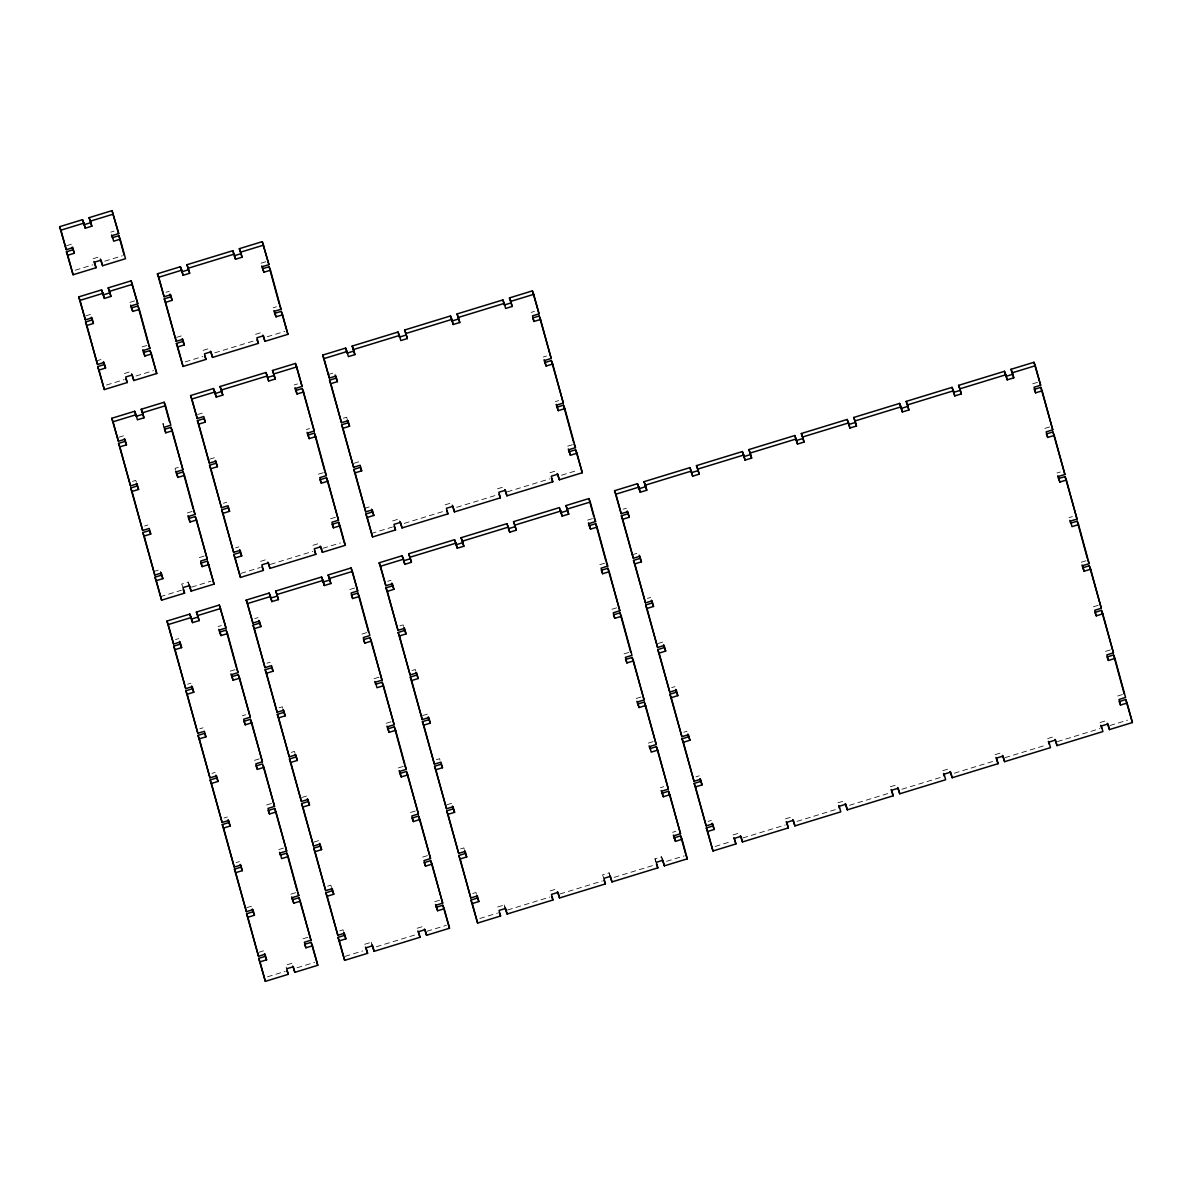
<?xml version="1.0" encoding="UTF-8"?>
<svg xmlns="http://www.w3.org/2000/svg" width="1192" height="1192" viewBox="0 0 1192 1192"><rect width="100%" height="100%" fill="white"/><g stroke="black" fill="none" stroke-linecap="round" stroke-linejoin="round"><path stroke-width="0.75" stroke-dasharray="5 3.75" d="M66.543 245.716L71.46 244.211L72.816 247.668M110.781 232.157L114.059 231.159M93.155 258.694L99.711 256.697L100.471 259.483M75.26 270.212L92.901 264.818M104.747 261.182L122.404 255.788M85.645 315.91L90.562 314.405M129.883 302.366L134.8 300.861M166.016 292.278L169.294 291.28M261.033 263.179L265.95 261.674M96.15 361.012L102.706 359.015M142.027 346.976L148.568 344.965M176.505 337.381L181.422 335.876M273.177 307.774L276.455 306.776M124.385 373.513L130.941 371.502L132.297 374.959M203.117 350.373L209.673 348.362M255.55 334.311L262.091 332.315M106.505 385.031L124.147 379.622M135.992 376.001L153.634 370.593M185.222 361.891L202.864 356.483M214.724 352.862L257.055 339.899M267.142 336.8L284.784 331.406M118.679 437.3L123.596 435.795M164.049 427.943L162.917 423.756L166.195 422.758M197.514 414.563L202.431 413.058M294.171 384.971L297.449 383.958M327.994 374.616L334.55 372.604L335.295 375.391M531.14 312.408L534.418 311.395M132.446 481.404L135.724 480.406L137.08 483.863M178.323 467.353L175.045 468.367L175.805 471.153M209.643 459.173L214.56 457.668M306.314 429.567L309.592 428.569M343.4 418.213L346.678 417.215L347.438 420.001M543.284 357.004L546.562 356.006M144.59 526L147.868 525.002M192.106 511.457L187.189 512.962L187.949 515.749M223.425 503.262L226.704 502.264M318.443 474.178L324.999 472.166M353.905 463.315L358.807 461.811M555.412 401.6L558.69 400.601M153.44 571.609L159.996 569.597L160.756 572.398M199.317 557.558L204.234 556.053M235.554 547.873L238.832 546.875M330.586 518.773L335.488 517.268M364.394 508.418L370.95 506.406M572.458 444.705L567.556 446.21L568.316 448.997M189.602 585.555L188.247 582.098L181.691 584.095L183.046 587.567M260.526 561.357L267.082 559.361M312.945 545.31L319.501 543.299M392.645 520.904L399.201 518.907L399.946 521.694M445.063 504.857L451.619 502.845L452.379 505.632M497.496 488.795L504.052 486.798M549.929 472.747L556.47 470.736M160.264 596.7L181.437 590.219M191.525 587.135L210.939 581.189M240.873 573.427L260.273 567.481M270.361 564.397L312.706 551.419M322.794 548.335L340.435 542.941M371.219 533.509L392.392 527.028M404.237 523.392L444.825 510.966M456.67 507.345L497.243 494.918M507.33 491.834L549.676 478.856M561.521 475.236L577.405 470.363M175.492 639.597L178.77 638.599M218.091 626.545L221.369 625.547M254.79 618.588L258.068 617.59M349.822 589.489L354.739 587.984M387.772 581.294L391.05 580.28M587.656 520.085L594.197 518.073M623.133 509.222L626.411 508.224M1032.719 383.794L1037.636 382.289M187.621 684.193L190.899 683.195M230.22 671.156L235.137 669.651M266.933 663.199L270.212 662.186M361.951 634.099L366.868 632.594M399.901 625.889L403.179 624.891L403.939 627.677M599.785 564.68L606.341 562.684M631.983 554.831L638.539 552.82L639.299 555.606M1044.848 428.405L1049.765 426.9M199.764 728.804L203.042 727.79M242.363 715.751L245.641 714.753M279.062 707.795L282.34 706.796L283.1 709.583M374.094 678.695L379.011 677.19M412.045 670.5L415.323 669.487L416.082 672.273M611.928 609.291L618.469 607.279M647.405 598.429L650.683 597.415M1056.991 473L1060.269 472.002M211.893 773.399L215.171 772.401M254.492 760.362L259.409 758.857M291.206 752.39L294.484 751.392L295.243 754.178M386.223 723.291L391.14 721.786M422.534 715.602L427.451 714.097L428.211 716.884M624.057 653.887L630.613 651.875M657.895 643.531L662.812 642.026L664.168 645.483M1069.12 517.596L1072.398 516.598M224.036 817.995L227.314 816.997M266.635 804.958L273.177 802.946M301.695 797.493L306.612 795.988L307.372 798.774M398.366 767.901L404.922 765.89M436.317 759.691L439.595 758.693L440.727 762.88M636.185 698.497L641.102 696.977M671.677 687.62L674.955 686.622M1081.263 562.207L1086.18 560.702M236.165 862.606L239.443 861.592M278.764 849.553L285.32 847.557M313.839 842.103L318.756 840.598L319.516 843.385M410.495 812.497L417.051 810.486M446.806 804.794L451.723 803.289L452.483 806.075M648.329 743.093L653.246 741.588M683.806 732.231L687.084 731.217M1093.392 606.803L1098.309 605.298M246.67 907.708L251.587 906.203M290.893 894.164L297.449 892.152M327.606 886.192L330.884 885.194L331.644 887.98M422.638 857.093L429.18 855.096M460.589 848.898L463.867 847.899L464.612 850.686M660.457 787.688L663.735 786.69M695.949 776.826L699.212 775.828M1105.535 651.398L1110.437 649.893M258.798 952.304L263.715 950.799M303.036 938.76L309.592 936.748M339.75 930.803L343.013 929.79L343.773 932.591M434.767 901.703L441.323 899.692M472.717 893.493L475.995 892.495L476.755 895.281M672.601 832.299L675.879 831.286M708.078 821.422L711.356 820.424M1117.664 696.009L1122.581 694.504M291.965 963.285L285.41 965.297L286.765 968.753M364.707 944.288L371.263 942.291L372.619 945.748M417.14 928.24L423.696 926.229M267.515 976.814L285.156 971.406M297.002 967.785L314.643 962.376M497.69 906.993L504.246 904.981L505.602 908.453M550.108 890.946L556.664 888.934M610.453 876.343L609.097 872.872L602.541 874.883L603.897 878.34M655.734 861.622L654.974 858.836L661.53 856.824L662.886 860.281M733.05 834.922L739.606 832.91M785.468 818.874L792.024 816.863M837.902 802.812L844.457 800.801M890.335 786.765L896.876 784.753M942.753 770.702L949.309 768.691M995.186 754.655L1001.742 752.644M1047.604 738.593L1054.16 736.596M1100.037 722.546L1106.593 720.534M345.054 956.356L362.696 950.948M376.314 946.776L415.129 934.901M426.974 931.265L446.389 925.32M479.795 918.511L497.437 913.102M507.524 910.018L549.87 897.054M559.957 893.97L602.288 881.007M614.148 877.372L654.721 864.945M666.566 861.324L684.208 855.916M715.155 846.439L731.039 841.582M742.884 837.946L785.23 824.983M797.076 821.362L837.648 808.936M849.494 805.3L890.081 792.874M901.927 789.253L942.514 776.826M954.36 773.191L993.174 761.301M1005.02 757.68L1045.593 745.253M1057.438 741.618L1099.784 728.655M1109.871 725.57L1127.513 720.162M654.974 858.836L656.33 862.293M162.917 423.756L164.273 427.228M661.53 856.824L662.275 859.611M609.097 872.872L609.857 875.658M504.246 904.981L505.006 907.768M371.263 942.291L372.023 945.077M188.247 582.098L189.006 584.885"/><path stroke-width="1.5" d="M59.6 226.704L82.531 219.671L83.887 223.142L60.956 230.16L59.6 226.704L66.26 249.679L72.816 247.668L74.336 253.24L67.78 255.252L66.424 251.78L72.98 249.784L74.336 253.24M82.531 219.671L85.273 228.223L91.829 226.212L89.087 217.674L112.033 210.641L118.693 233.617L112.137 235.629L113.657 241.201L120.213 239.19L125.518 258.709L102.586 265.727L100.471 259.483M113.389 214.098L90.443 221.131L89.087 217.674M83.917 224.752L90.473 222.755M120.213 239.19L118.857 235.733L112.301 237.744L111.541 234.958M66.424 251.78L73.084 274.756L96.031 267.738L94.511 262.166L101.067 260.154L102.586 265.727M78.702 296.897L101.633 289.88L102.989 293.336L80.058 300.369L78.702 296.897L85.362 319.873L91.918 317.877L93.438 323.449L86.882 325.446L85.526 321.989L92.082 319.978L93.438 323.449M109.575 292.949L103.019 294.96L104.374 298.417L110.931 296.421L108.189 287.868L131.135 280.85L137.795 303.826L131.239 305.822L132.759 311.41L139.315 309.399L149.924 348.422L143.383 350.433L144.888 356.006L151.444 353.994L156.748 373.513L133.817 380.531L131.701 374.288M157.433 273.773L180.364 266.74L181.72 270.212L158.789 277.229L157.433 273.773L164.094 296.748L170.65 294.737L172.169 300.31L165.614 302.321L164.258 298.849L170.814 296.853L172.169 300.31M186.921 264.743L232.798 250.692L234.154 254.149L188.276 268.2L186.921 264.743L189.662 273.281L183.106 275.292L180.364 266.74M240.724 253.762L234.168 255.773L235.524 259.23L242.08 257.219L239.339 248.681L262.285 241.663L268.945 264.639L262.389 266.635L263.909 272.223L270.465 270.212L281.089 309.235L274.532 311.246L276.052 316.819L282.593 314.807L287.913 334.326L264.967 341.344L262.851 335.101M132.491 284.307L109.545 291.34L108.189 287.868M263.641 245.12L240.695 252.138L239.339 248.681M181.75 271.821L188.306 269.824M130.643 305.152L131.403 307.938L137.959 305.942L139.315 309.399M261.793 265.965L262.553 268.751L269.109 266.755L270.465 270.212M85.526 321.989L97.506 364.484L104.062 362.472L105.566 368.045L99.025 370.056L97.669 366.6L104.211 364.588L105.566 368.045M164.258 298.849L176.222 341.344L182.778 339.333L184.298 344.905L177.742 346.917L176.386 343.46L182.942 341.448L184.298 344.905M142.772 349.763L143.532 352.549L150.088 350.537L151.444 353.994M273.936 310.576L274.696 313.362L281.238 311.35L282.593 314.807M97.669 366.6L104.33 389.56L127.261 382.543L125.741 376.97L132.297 374.959L133.817 380.531M176.386 343.46L183.061 366.436L205.993 359.403L204.473 353.83L211.029 351.819L212.549 357.406L258.411 343.356L256.906 337.783L263.462 335.772L264.967 341.344M111.735 418.288L134.666 411.27L136.022 414.727L113.091 421.759L111.735 418.288L118.395 441.263L124.951 439.267L126.471 444.839L119.915 446.836L118.559 443.379L125.115 441.383L126.471 444.839M135.888 414.235L137.408 419.808L143.964 417.811L141.222 409.258L164.153 402.24L165.509 405.697L170.829 425.216L164.273 427.228L165.792 432.8L172.333 430.789L182.957 469.812L176.401 471.823L177.921 477.396L184.477 475.385L195.086 514.423L188.545 516.419L190.049 521.992L196.605 519.995L207.229 559.018L200.673 561.03L202.193 566.602L208.749 564.591L214.053 584.11L191.122 591.128L189.006 584.885M190.571 395.55L213.502 388.532L214.858 391.989L191.927 399.022L190.571 395.55L197.231 418.526L203.787 416.53L205.307 422.102L198.751 424.114L197.395 420.642L203.936 418.645L205.307 422.102M220.058 386.521L265.935 372.485L267.291 375.942L221.414 389.993L220.058 386.521L222.8 395.073L216.244 397.07L213.502 388.532M265.935 372.485L268.662 381.023L275.218 379.011L272.476 370.474L295.422 363.456L296.778 366.913L302.083 386.417L295.527 388.428L297.046 394.001L303.602 392.004L314.226 431.027L307.67 433.024L309.19 438.611L315.731 436.6L326.355 475.623L319.799 477.634L321.319 483.207L327.875 481.195L338.483 520.233L331.942 522.23L333.447 527.803L340.003 525.806L345.322 545.31L322.376 552.343L320.261 546.085M322.674 355.097L345.62 348.079L346.976 351.536L324.03 358.569L322.674 355.097L329.35 378.073L335.906 376.061L337.41 381.649L330.869 383.645L329.514 380.188L336.055 378.177L337.41 381.649M352.176 346.067L398.039 332.017L399.394 335.488L353.532 349.524L352.176 346.067L354.903 354.62L348.362 356.617L346.842 351.044M404.595 330.02L450.472 315.969L451.828 319.426L405.95 333.477L404.595 330.02L407.336 338.558L400.78 340.569L399.26 334.997M457.028 313.958L502.905 299.922L504.261 303.379L458.384 317.43L457.028 313.958L459.769 322.51L453.213 324.507L450.472 315.969M504.127 302.887L505.632 308.46L512.188 306.448L509.446 297.911L532.392 290.878L533.748 294.35L539.052 313.854L532.496 315.865L534.016 321.438L540.572 319.426L551.196 358.464L544.64 360.461L546.159 366.048L552.701 364.037L563.324 403.06L556.768 405.071L558.288 410.644L564.844 408.632L575.453 447.656L568.912 449.667L570.417 455.24L576.973 453.243L582.292 472.747L559.346 479.78L557.23 473.522M165.509 405.697L142.578 412.73L141.222 409.258M296.778 366.913L273.832 373.93L272.476 370.474M533.748 294.35L510.802 301.367L509.446 297.911M142.608 414.339L136.052 416.351L134.666 411.27M214.888 393.613L221.444 391.602M267.306 377.566L273.862 375.555M353.547 351.148L347.006 353.16L345.62 348.079M405.98 335.101L399.424 337.098L398.039 332.017M451.857 321.05L458.413 319.039M510.832 302.991L504.276 305.003L502.905 299.922M172.333 430.789L170.977 427.332L164.436 429.329L165.792 432.8M294.931 387.758L295.69 390.544L302.246 388.532L303.602 392.004M540.572 319.426L539.216 315.969L532.66 317.981L534.016 321.438M118.559 443.379L130.524 485.874L137.08 483.863L138.6 489.435L132.044 491.447L130.688 487.99L137.244 485.978L138.6 489.435M197.395 420.642L209.36 463.137L215.916 461.125L217.436 466.698L210.88 468.709L209.524 465.252L216.08 463.241L217.436 466.698M329.514 380.188L341.478 422.683L348.034 420.672L349.554 426.244L342.998 428.256L341.642 424.784L348.198 422.788L349.554 426.244M175.805 471.153L176.565 473.939L183.121 471.928L184.477 475.385M307.074 432.353L307.819 435.14L314.375 433.143L315.731 436.6M544.044 359.79L544.804 362.577L551.345 360.58L552.701 364.037M130.688 487.99L142.667 530.47L149.224 528.458L150.743 534.046L144.187 536.042L142.831 532.586L149.373 530.574L150.743 534.046M209.524 465.252L221.503 507.732L228.059 505.721L229.564 511.308L223.023 513.305L221.667 509.848L228.208 507.837L229.564 511.308M341.642 424.784L353.622 467.279L360.163 465.267L361.683 470.84L355.127 472.852L353.771 469.395L360.327 467.383L361.683 470.84M187.949 515.749L188.694 518.535L195.25 516.523L196.605 519.995M327.875 481.195L326.519 477.739L319.963 479.75L321.319 483.207M556.172 404.401L556.932 407.187L563.488 405.176L564.844 408.632M142.831 532.586L154.796 575.065L161.352 573.069L162.872 578.642L156.316 580.653L154.96 577.181L161.516 575.185L162.872 578.642M221.667 509.848L233.632 552.328L240.188 550.332L241.708 555.904L235.152 557.916L233.796 554.444L240.352 552.447L241.708 555.904M353.771 469.395L365.75 511.875L372.306 509.878L373.826 515.451L367.27 517.447L365.914 513.99L372.47 511.979L373.826 515.451M208.749 564.591L207.393 561.134L200.837 563.145L202.193 566.602M340.003 525.806L338.647 522.334L332.091 524.346L333.447 527.803M568.316 448.997L569.061 451.783L575.617 449.771L576.973 453.243M154.96 577.181L161.62 600.157L184.566 593.139L183.046 587.567L189.602 585.555L191.122 591.128M233.796 554.444L240.456 577.42L263.402 570.402L261.882 564.829L268.438 562.818L269.958 568.39L315.82 554.34L314.315 548.767L320.857 546.77L322.376 552.343M365.914 513.99L372.575 536.966L395.52 529.948L394.001 524.361L400.557 522.364L402.062 527.937L447.939 513.886L446.419 508.313L452.975 506.302L454.495 511.889L500.372 497.839L498.852 492.266L505.408 490.255L506.928 495.827L552.79 481.777L551.285 476.204L557.826 474.192L559.346 479.78M166.91 621.092L189.841 614.059L191.197 617.516L168.266 624.548L166.91 621.092L173.57 644.053L180.126 642.056L181.646 647.628L175.09 649.64L173.734 646.168L180.29 644.172L181.646 647.628M197.783 617.143L191.227 619.14L192.583 622.611L199.138 620.6L196.397 612.062L219.328 605.029L226.003 628.005L219.447 630.017L220.967 635.589L227.508 633.578L238.132 672.601L231.576 674.612L233.096 680.185L239.652 678.188L250.275 717.212L243.719 719.208L245.239 724.796L251.78 722.784L262.404 761.807L255.848 763.819L257.368 769.391L263.924 767.38L274.532 806.403L267.991 808.414L269.496 813.987L276.052 811.99L286.676 851.013L280.12 853.025L281.64 858.598L288.196 856.586L298.805 895.609L292.264 897.621L293.768 903.193L300.324 901.182L310.948 940.22L304.392 942.216L305.912 947.789L312.468 945.792L317.772 965.297L294.841 972.329L292.725 966.071M246.208 600.083L269.154 593.065L270.51 596.522L247.564 603.539L246.208 600.083L252.883 623.058L259.424 621.047L260.944 626.62L254.388 628.631L253.032 625.174L259.588 623.163L260.944 626.62M275.695 591.053L321.572 577.002L322.928 580.459L277.051 594.51L275.695 591.053L278.436 599.591L271.88 601.602L269.154 593.065M321.572 577.002L324.313 585.54L330.869 583.544L328.128 574.991L351.059 567.973L352.415 571.43L357.734 590.949L351.178 592.96L352.698 598.533L359.254 596.522L369.863 635.545L363.307 637.556L364.827 643.129L371.382 641.117L382.006 680.155L375.45 682.152L376.97 687.724L383.511 685.728L394.135 724.751L387.579 726.762L389.099 732.335L395.655 730.323L406.278 769.347L399.722 771.358L401.242 776.931L407.783 774.934L418.407 813.957L411.851 815.954L413.371 821.541L419.927 819.53L430.535 858.553L423.994 860.564L425.499 866.137L432.055 864.126L442.679 903.149L436.123 905.16L437.643 910.733L444.199 908.736L449.503 928.24L426.572 935.273L424.456 929.015M220.684 608.486L197.753 615.519L196.397 612.062M379.19 562.788L402.121 555.755L403.477 559.212L380.546 566.245L379.19 562.788L385.85 585.749L392.406 583.752L393.926 589.325L387.37 591.336L386.014 587.865L392.57 585.868L393.926 589.325M408.677 553.758L454.554 539.708L455.91 543.165L410.033 557.215L408.677 553.758L411.419 562.296L404.863 564.293L403.507 560.836L410.063 558.839M461.11 537.696L506.973 523.646L508.328 527.117L462.466 541.153L461.11 537.696L463.837 546.234L457.296 548.245L454.554 539.708M513.529 521.649L559.406 507.598L560.762 511.055L514.884 525.106L513.529 521.649L516.27 530.187L509.714 532.198L508.358 528.726L514.914 526.73M559.867 509.282L562.147 516.136L568.703 514.125L565.962 505.587L588.893 498.569L590.249 502.026L595.568 521.545L589.012 523.541L590.517 529.114L597.073 527.117L607.697 566.14L601.14 568.152L602.66 573.725L609.216 571.713L619.825 610.736L613.284 612.748L614.789 618.32L621.345 616.324L631.969 655.347L625.413 657.343L626.932 662.931L633.488 660.919L644.097 699.942L637.541 701.954L639.061 707.527L645.617 705.515L656.241 744.538L649.685 746.55L651.205 752.122L657.76 750.126L668.369 789.149L661.813 791.16L663.333 796.733L669.889 794.721L680.513 833.744L673.957 835.756L675.477 841.328L682.018 839.317L687.337 858.836L664.391 865.854L662.275 859.611M614.55 490.717L637.482 483.684L638.837 487.141L615.906 494.173L614.55 490.717L621.211 513.678L627.767 511.681L629.287 517.253L622.731 519.265L621.375 515.793L627.931 513.797L629.287 517.253M644.038 481.687L689.915 467.637L691.271 471.093L645.394 485.144L644.038 481.687L646.779 490.225L640.223 492.236L637.482 483.684M696.456 465.625L742.333 451.574L743.689 455.046L697.812 469.082L696.456 465.625L699.197 474.163L692.641 476.174L689.915 467.637M748.889 449.578L794.766 435.527L796.122 438.984L750.245 453.035L748.889 449.578L751.63 458.115L745.075 460.127L742.333 451.574M801.322 433.515L847.184 419.465L848.54 422.937L802.678 436.972L801.322 433.515L804.049 442.053L797.508 444.065L794.766 435.527M853.74 417.468L899.617 403.418L900.973 406.874L855.096 420.925L853.74 417.468L856.482 426.006L849.926 428.017L847.184 419.465M906.173 401.406L952.05 387.355L953.406 390.827L907.529 404.878L906.173 401.406L908.915 409.959L902.359 411.955L899.617 403.418M958.591 385.359L1004.469 371.308L1005.824 374.765L959.947 388.815L958.591 385.359L961.333 393.896L954.777 395.908L952.05 387.355M1004.469 371.308L1007.21 379.846L1013.766 377.849L1011.025 369.296L1033.956 362.279L1035.312 365.735L1040.631 385.254L1034.075 387.251L1035.595 392.838L1042.151 390.827L1052.759 429.85L1046.203 431.862L1047.723 437.434L1054.279 435.423L1064.903 474.461L1058.347 476.457L1059.867 482.03L1066.408 480.033L1077.032 519.056L1070.476 521.068L1071.995 526.64L1078.551 524.629L1089.175 563.652L1082.619 565.664L1084.139 571.236L1090.68 569.225L1101.304 608.263L1094.748 610.259L1096.267 615.847L1102.823 613.835L1113.432 652.858L1106.891 654.87L1108.396 660.442L1114.952 658.431L1125.576 697.454L1119.02 699.466L1120.54 705.038L1127.096 703.042L1132.4 722.546L1109.469 729.578L1107.353 723.32M352.415 571.43L329.484 578.463L328.128 574.991M270.524 598.146L277.08 596.134M322.957 582.083L329.514 580.072M590.249 502.026L567.317 509.044L565.962 505.587M1035.312 365.735L1012.381 372.768L1011.025 369.296M455.94 544.789L462.481 542.777M560.791 512.679L567.347 510.668M638.867 488.765L645.423 486.768M691.285 472.717L697.841 470.706M743.719 456.655L750.275 454.659M796.152 440.608L802.693 438.596M848.57 424.546L855.126 422.549M901.003 408.498L907.559 406.487M953.421 392.436L959.977 390.44M1005.854 376.389L1012.41 374.377M218.851 629.331L219.611 632.133L226.152 630.121L227.508 633.578M359.254 596.522L357.898 593.065L351.342 595.061L352.698 598.533M588.416 522.871L589.161 525.657L595.717 523.66L597.073 527.117M1042.151 390.827L1040.795 387.37L1034.239 389.367L1035.595 392.838M173.734 646.168L185.714 688.663L192.255 686.652L193.775 692.224L187.219 694.236L185.863 690.779L192.419 688.767L193.775 692.224M230.98 673.942L231.74 676.728L238.296 674.717L239.652 678.188M253.032 625.174L265.011 667.654L271.567 665.643L273.087 671.23L266.531 673.227L265.175 669.77L271.731 667.758L273.087 671.23M371.382 641.117L370.027 637.66L363.471 639.672L364.827 643.129M386.014 587.865L397.994 630.359L404.535 628.348L406.055 633.92L399.499 635.932L398.143 632.475L404.699 630.464L406.055 633.92M621.375 515.793L633.339 558.288L639.895 556.277L641.415 561.849L634.859 563.861L633.503 560.404L640.059 558.392L641.415 561.849M609.216 571.713L607.86 568.256L601.304 570.268L602.66 573.725M1054.279 435.423L1052.923 431.966L1046.367 433.977L1047.723 437.434M185.863 690.779L197.842 733.259L204.398 731.262L205.918 736.835L199.362 738.831L198.006 735.375L204.562 733.363L205.918 736.835M251.78 722.784L250.424 719.327L243.883 721.324L245.239 724.796M265.175 669.77L277.14 712.265L283.696 710.253L285.216 715.826L278.66 717.837L277.304 714.366L283.86 712.369L285.216 715.826M383.511 685.728L382.155 682.256L375.614 684.268L374.854 681.481M398.143 632.475L410.123 674.955L416.678 672.958L418.198 678.531L411.642 680.528L410.286 677.071L416.842 675.059L418.198 678.531M633.503 560.404L645.483 602.884L652.039 600.887L653.544 606.46L647.003 608.456L645.647 605L652.188 602.988L653.544 606.46M621.345 616.324L619.989 612.852L613.433 614.863L614.789 618.32M1057.751 475.787L1058.511 478.573L1065.052 476.562L1066.408 480.033M198.006 735.375L209.971 777.869L216.527 775.858L218.047 781.431L211.491 783.442L210.135 779.97L216.691 777.974L218.047 781.431M277.304 714.366L289.284 756.86L295.839 754.849L297.359 760.422L290.803 762.433L289.447 758.976L296.003 756.965L297.359 760.422M386.983 726.077L387.743 728.878L394.299 726.867L395.655 730.323M410.286 677.071L422.251 719.566L428.807 717.554L430.327 723.127L423.771 725.138L422.415 721.667L428.971 719.67L430.327 723.127M645.647 605L657.611 647.494L664.168 645.483L665.687 651.055L659.131 653.067L657.775 649.595L664.331 647.599L665.687 651.055M633.488 660.919L632.133 657.462L625.577 659.459L626.932 662.931M1078.551 524.629L1077.196 521.172L1070.639 523.169L1069.88 520.383M210.135 779.97L222.114 822.465L228.67 820.454L230.175 826.026L223.634 828.038L222.278 824.581L228.819 822.569L230.175 826.026M276.052 811.99L274.696 808.519L268.14 810.53L269.496 813.987M289.447 758.976L301.412 801.456L307.968 799.459L309.488 805.032L302.932 807.029L301.576 803.572L308.132 801.56L309.488 805.032M399.126 770.688L399.886 773.474L406.427 771.462L407.783 774.934M422.415 721.667L434.395 764.161L440.951 762.15L442.47 767.722L435.914 769.734L434.558 766.277L441.1 764.266L442.47 767.722M657.775 649.595L669.755 692.09L676.311 690.079L677.816 695.651L671.275 697.663L669.919 694.206L676.46 692.194L677.816 695.651M636.945 701.283L637.705 704.07L644.261 702.058L645.617 705.515M1082.023 564.993L1082.768 567.779L1089.324 565.768L1090.68 569.225M222.278 824.581L234.243 867.061L240.799 865.064L242.319 870.637L235.763 872.633L234.407 869.177L240.963 867.18L242.319 870.637M288.196 856.586L286.84 853.129L280.284 855.126L279.524 852.34M301.576 803.572L313.556 846.067L320.112 844.055L321.616 849.628L315.075 851.639L313.72 848.183L320.261 846.171L321.616 849.628M419.927 819.53L418.571 816.073L412.015 818.07L413.371 821.541M434.558 766.277L446.523 808.757L453.079 806.761L454.599 812.333L448.043 814.33L446.687 810.873L453.243 808.876L454.599 812.333M669.919 694.206L681.884 736.686L688.44 734.689L689.959 740.262L683.403 742.273L682.048 738.802L688.603 736.805L689.959 740.262M657.76 750.126L656.39 746.654L649.849 748.665L649.089 745.879M1102.823 613.835L1101.468 610.378L1094.912 612.375L1096.267 615.847M234.407 869.177L246.386 911.671L252.942 909.66L254.447 915.232L247.906 917.244L246.55 913.787L253.091 911.776L254.447 915.232M291.653 896.95L292.413 899.736L298.969 897.725L300.324 901.182M313.72 848.183L325.684 890.662L332.24 888.651L333.76 894.223L327.204 896.235L325.848 892.778L332.404 890.767L333.76 894.223M432.055 864.126L430.699 860.669L424.143 862.68L425.499 866.137M446.687 810.873L458.667 853.368L465.223 851.356L466.728 856.929L460.187 858.94L458.831 855.483L465.372 853.472L466.728 856.929M682.048 738.802L694.027 781.296L700.568 779.285L702.088 784.857L695.532 786.869L694.176 783.412L700.732 781.401L702.088 784.857M661.217 790.475L661.977 793.261L668.533 791.264L669.889 794.721M1114.952 658.431L1113.596 654.974L1107.04 656.986L1108.396 660.442M246.55 913.787L258.515 956.267L265.071 954.256L266.591 959.843L260.035 961.84L258.679 958.383L265.235 956.371L266.591 959.843M312.468 945.792L311.112 942.321L304.556 944.332L305.912 947.789M325.848 892.778L337.828 935.258L344.384 933.262L345.889 938.834L339.348 940.846L337.977 937.374L344.533 935.377L345.889 938.834M435.527 904.49L436.287 907.276L442.843 905.264L444.199 908.736M458.831 855.483L470.795 897.963L477.351 895.952L478.871 901.539L472.315 903.536L470.959 900.079L477.515 898.068L478.871 901.539M694.176 783.412L706.156 825.892L712.712 823.881L714.231 829.468L707.675 831.465L706.32 828.008L712.876 825.996L714.231 829.468M673.361 835.085L674.121 837.872L680.662 835.86L682.018 839.317M1127.096 703.042L1125.74 699.57L1119.184 701.581L1120.54 705.038M258.679 958.383L265.339 981.359L288.285 974.326L286.765 968.753L293.321 966.757L294.841 972.329M337.977 937.374L344.652 960.35L367.583 953.332L366.063 947.759L372.619 945.748L374.139 951.32L420.016 937.27L418.496 931.697L425.052 929.686L426.572 935.273M470.959 900.079L477.62 923.055L500.565 916.022L499.046 910.45L505.602 908.453L507.122 914.026L552.984 899.975L551.479 894.402L558.02 892.391L559.54 897.963L605.417 883.928L603.897 878.34L610.453 876.343L611.973 881.916L657.85 867.865L656.33 862.293L662.886 860.281L664.391 865.854M706.32 828.008L712.98 850.984L735.926 843.951L734.406 838.378L740.962 836.382L742.467 841.954L788.344 827.904L786.824 822.331L793.38 820.319L794.9 825.892L840.777 811.856L839.257 806.269L845.813 804.272L847.333 809.845L893.195 795.794L891.691 790.221L898.232 788.21L899.751 793.783L945.628 779.747L944.109 774.159L950.665 772.163L952.184 777.735L998.062 763.685L996.542 758.112L1003.098 756.101L1004.603 761.673L1050.48 747.637L1048.96 742.065L1055.516 740.053L1057.036 745.626L1102.913 731.575L1101.393 726.002L1107.949 723.991L1109.469 729.578M1040.631 385.254L1033.956 362.279M1052.759 429.85L1040.795 387.37M1064.903 474.461L1052.923 431.966M1077.032 519.056L1065.052 476.562M1058.511 478.573L1059.867 482.03M1087.819 560.195L1089.175 563.652M1101.304 608.263L1089.324 565.768M1082.768 567.779L1084.139 571.236M1113.432 652.858L1101.468 610.378M1132.4 722.546L1125.74 699.57M1057.036 745.626L1054.92 739.383M1004.603 761.673L1002.487 755.43M998.062 763.685L995.946 757.442M952.184 777.735L950.069 771.492M899.751 793.783L897.636 787.539M893.195 795.794L891.08 789.551M847.333 809.845L845.217 803.587M794.9 825.892L792.784 819.649M788.344 827.904L786.228 821.661M539.052 313.854L532.392 290.878M742.467 841.954L740.351 835.696M551.196 358.464L539.216 315.969M563.324 403.06L551.345 360.58M735.926 843.951L733.81 837.708M544.804 362.577L546.159 366.048M574.097 444.199L575.453 447.656M556.932 407.187L558.288 410.644M582.292 472.747L575.617 449.771M569.061 451.783L570.417 455.24M594.197 518.073L595.568 521.545M606.341 562.684L607.697 566.14M589.161 525.657L590.517 529.114M619.825 610.736L607.86 568.256M644.097 699.942L632.133 657.462M656.241 744.538L644.261 702.058M551.434 478.32L552.79 481.777M637.705 704.07L639.061 707.527M668.369 789.149L656.39 746.654M680.513 833.744L668.533 791.264M661.977 793.261L663.333 796.733M685.981 855.379L687.337 858.836M674.121 837.872L675.477 841.328M656.479 864.409L657.85 867.865M506.928 495.827L504.812 489.584M499.016 494.367L500.372 497.839M611.973 881.916L609.857 875.658M604.061 880.456L605.417 883.928M454.495 511.889L452.379 505.632M446.583 510.429L447.939 513.886M559.54 897.963L557.424 891.72M551.628 896.518L552.984 899.975M402.062 527.937L399.946 521.694M394.165 526.477L395.52 529.948M268.945 264.639L262.285 241.663M279.733 305.778L281.089 309.235M262.553 268.751L263.909 272.223M287.913 334.326L281.238 311.35M274.696 313.362L276.052 316.819M302.083 386.417L295.422 363.456M507.122 914.026L505.006 907.768M314.226 431.027L302.246 388.532M295.69 390.544L297.046 394.001M499.21 912.565L500.565 916.022M324.999 472.166L326.355 475.623M307.819 435.14L309.19 438.611M338.483 520.233L326.519 477.739M343.966 541.853L345.322 545.31M357.734 590.949L351.059 567.973M257.055 339.899L258.411 343.356M382.006 680.155L370.027 637.66M394.135 724.751L382.155 682.256M404.922 765.89L406.278 769.347M387.743 728.878L389.099 732.335M418.407 813.957L406.427 771.462M314.464 550.883L315.82 554.34M399.886 773.474L401.242 776.931M430.535 858.553L418.571 816.073M442.679 903.149L430.699 860.669M449.503 928.24L442.843 905.264M436.287 907.276L437.643 910.733M212.549 357.406L210.433 351.148M204.637 355.946L205.993 359.403M420.016 937.27L417.9 931.027M269.958 568.39L267.842 562.147M262.046 566.945L263.402 570.402M118.693 233.617L112.033 210.641M137.795 303.826L131.135 280.85M148.568 344.965L149.924 348.422M131.403 307.938L132.759 311.41M156.748 373.513L150.088 350.537M143.532 352.549L144.888 356.006M374.139 951.32L372.023 945.077M182.957 469.812L170.977 427.332M367.583 953.332L365.467 947.074M193.73 510.951L195.086 514.423M96.031 267.738L93.915 261.495M176.565 473.939L177.921 477.396M207.229 559.018L195.25 516.523M188.694 518.535L190.049 521.992M214.053 584.11L207.393 561.134M226.003 628.005L219.328 605.029M125.905 379.086L127.261 382.543M236.776 669.144L238.132 672.601M219.611 632.133L220.967 635.589M250.275 717.212L238.296 674.717M231.74 676.728L233.096 680.185M262.404 761.807L250.424 719.327M263.924 767.38L262.568 763.923L256.012 765.934L257.368 769.391M274.532 806.403L263.045 765.696M286.676 851.013L274.696 808.519M183.21 589.682L184.566 593.139M297.449 892.152L298.805 895.609M310.948 940.22L298.969 897.725M292.413 899.736L293.768 903.193M317.772 965.297L311.112 942.321M286.929 970.869L288.285 974.326M1077.196 521.172L1087.328 558.422M1113.596 654.974L1124.22 693.997M1012.246 372.262L1013.766 377.849M1005.69 374.273L1007.21 379.846M1100.797 725.332L1101.557 728.118M959.813 388.324L961.333 393.896M953.272 390.335L954.777 395.908M1048.364 741.379L1049.124 744.166M907.395 404.371L908.915 409.959M900.839 406.383L902.359 411.955M854.962 420.433L856.482 426.006M848.406 422.445L849.926 428.017M943.513 773.489L944.273 776.275M802.544 436.481L804.049 442.053M795.988 438.492L797.508 444.065M750.111 452.543L751.63 458.115M743.555 454.539L745.075 460.127M838.661 805.598L839.421 808.385M697.678 468.59L699.197 474.163M691.137 470.602L692.641 476.174M645.259 484.652L646.779 490.225M638.703 486.649L640.223 492.236M627.171 511.01L627.931 513.797M639.299 555.606L640.059 558.392M651.443 600.202L652.188 602.988M663.572 644.812L664.331 647.599M675.7 689.408L676.46 692.194M687.844 734.004L688.603 736.805M699.972 778.614L700.732 781.401M712.116 823.21L712.876 825.996M615.906 494.173L621.211 513.678M622.731 519.265L633.339 558.288M634.859 563.861L645.483 602.884M647.003 608.456L657.611 647.494M659.131 653.067L669.755 692.09M671.275 697.663L681.884 736.686M683.403 742.273L694.027 781.296M695.532 786.869L706.156 825.892M707.675 831.465L712.98 850.984M563.488 405.176L573.62 442.426M588.893 498.569L593.72 516.3M595.717 523.66L605.864 560.91M619.989 612.852L630.613 651.875M680.662 835.86L685.489 853.606M510.668 300.876L512.188 306.448M567.183 508.552L568.703 514.125M560.627 510.563L562.147 516.136M458.25 316.923L459.769 322.51M514.75 524.614L516.27 530.187M451.693 318.935L453.213 324.507M508.194 526.611L509.714 532.198M506.973 523.646L507.896 527.043M405.816 332.985L407.336 338.558M462.332 540.661L463.837 546.234M455.776 542.673L457.296 548.245M353.398 349.032L354.903 354.62M409.899 556.724L411.419 562.296M403.343 558.72L404.863 564.293M402.121 555.755L403.045 559.152M335.295 375.391L336.055 378.177M347.438 420.001L348.198 422.788M371.71 509.193L372.47 511.979M391.81 583.082L392.57 585.868M403.939 627.677L404.699 630.464M416.082 672.273L416.842 675.059M428.211 716.884L428.971 719.67M452.483 806.075L453.243 808.876M464.612 850.686L465.372 853.472M476.755 895.281L477.515 898.068M324.03 358.569L329.35 378.073M330.869 383.645L341.478 422.683M342.998 428.256L353.622 467.279M355.127 472.852L365.75 511.875M367.27 517.447L372.575 536.966M380.546 566.245L385.85 585.749M387.37 591.336L397.994 630.359M399.499 635.932L410.123 674.955M411.642 680.528L422.251 719.566M423.771 725.138L434.395 764.161M435.914 769.734L446.523 808.757M448.043 814.33L458.667 853.368M460.187 858.94L470.795 897.963M472.315 903.536L477.62 923.055M269.109 266.755L279.241 304.005M314.375 433.143L324.522 470.393M338.647 522.334L343.475 540.08M357.898 593.065L368.507 632.088M394.299 726.867L404.431 764.117M240.56 251.646L242.08 257.219M273.698 373.439L275.218 379.011M329.35 577.971L330.869 583.544M234.019 253.658L235.524 259.23M267.157 375.45L268.662 381.023M322.794 579.968L324.313 585.54M232.798 250.692L233.706 254.075M188.142 267.708L189.662 273.281M221.28 389.501L222.8 395.073M276.916 594.018L278.436 599.591M181.586 269.705L183.106 275.292M214.724 391.498L216.244 397.07M270.375 596.03L271.88 601.602M170.054 294.066L170.814 296.853M182.182 338.662L182.942 341.448M215.32 460.455L216.08 463.241M239.592 549.661L240.352 552.447M258.828 620.376L259.588 623.163M283.1 709.583L283.86 712.369M295.243 754.178L296.003 756.965M307.372 798.774L308.132 801.56M319.516 843.385L320.261 846.171M331.644 887.98L332.404 890.767M343.773 932.591L344.533 935.377M158.789 277.229L164.094 296.748M165.614 302.321L176.222 341.344M177.742 346.917L183.061 366.436M191.927 399.022L197.231 418.526M198.751 424.114L209.36 463.137M210.88 468.709L221.503 507.732M223.023 513.305L233.632 552.328M235.152 557.916L240.456 577.42M247.564 603.539L252.883 623.058M254.388 628.631L265.011 667.654M266.531 673.227L277.14 712.265M278.66 717.837L289.284 756.86M290.803 762.433L301.412 801.456M302.932 807.029L313.556 846.067M315.075 851.639L325.684 890.662M327.204 896.235L337.828 935.258M339.348 940.846L344.652 960.35M118.857 235.733L124.162 255.252M137.959 305.942L148.091 343.192M164.153 402.24L169.473 421.759M183.121 471.928L193.253 509.178M226.152 630.121L236.299 667.371M286.84 853.129L296.972 890.379M90.309 220.639L91.829 226.212M109.411 290.833L110.931 296.421M142.444 412.223L143.964 417.811M197.619 615.027L199.138 620.6M83.753 222.636L85.273 228.223M102.855 292.845L104.374 298.417M191.063 617.024L192.583 622.611M101.633 289.88L102.557 293.262M189.841 614.059L190.765 617.456M72.22 246.997L72.98 249.784M91.322 317.191L92.082 319.978M103.451 361.802L104.211 364.588M124.355 438.582L125.115 441.383M136.484 483.192L137.244 485.978M160.756 572.398L161.516 575.185M179.53 641.385L180.29 644.172M191.659 685.981L192.419 688.767M215.931 775.187L216.691 777.974M228.074 819.783L228.819 822.569M240.203 864.379L240.963 867.18M252.331 908.989L253.091 911.776M264.475 953.585L265.235 956.371M60.956 230.16L66.26 249.679M67.78 255.252L73.084 274.756M80.058 300.369L85.362 319.873M86.882 325.446L97.506 364.484M99.025 370.056L104.33 389.56M113.091 421.759L118.395 441.263M119.915 446.836L130.524 485.874M132.044 491.447L142.667 530.47M144.187 536.042L154.796 575.065M156.316 580.653L161.62 600.157M168.266 624.548L173.57 644.053M175.09 649.64L185.714 688.663M187.219 694.236L197.842 733.259M199.362 738.831L209.971 777.869M211.491 783.442L222.114 822.465M223.634 828.038L234.243 867.061M235.763 872.633L246.386 911.671M247.906 917.244L258.515 956.267M260.035 961.84L265.339 981.359"/></g></svg>
